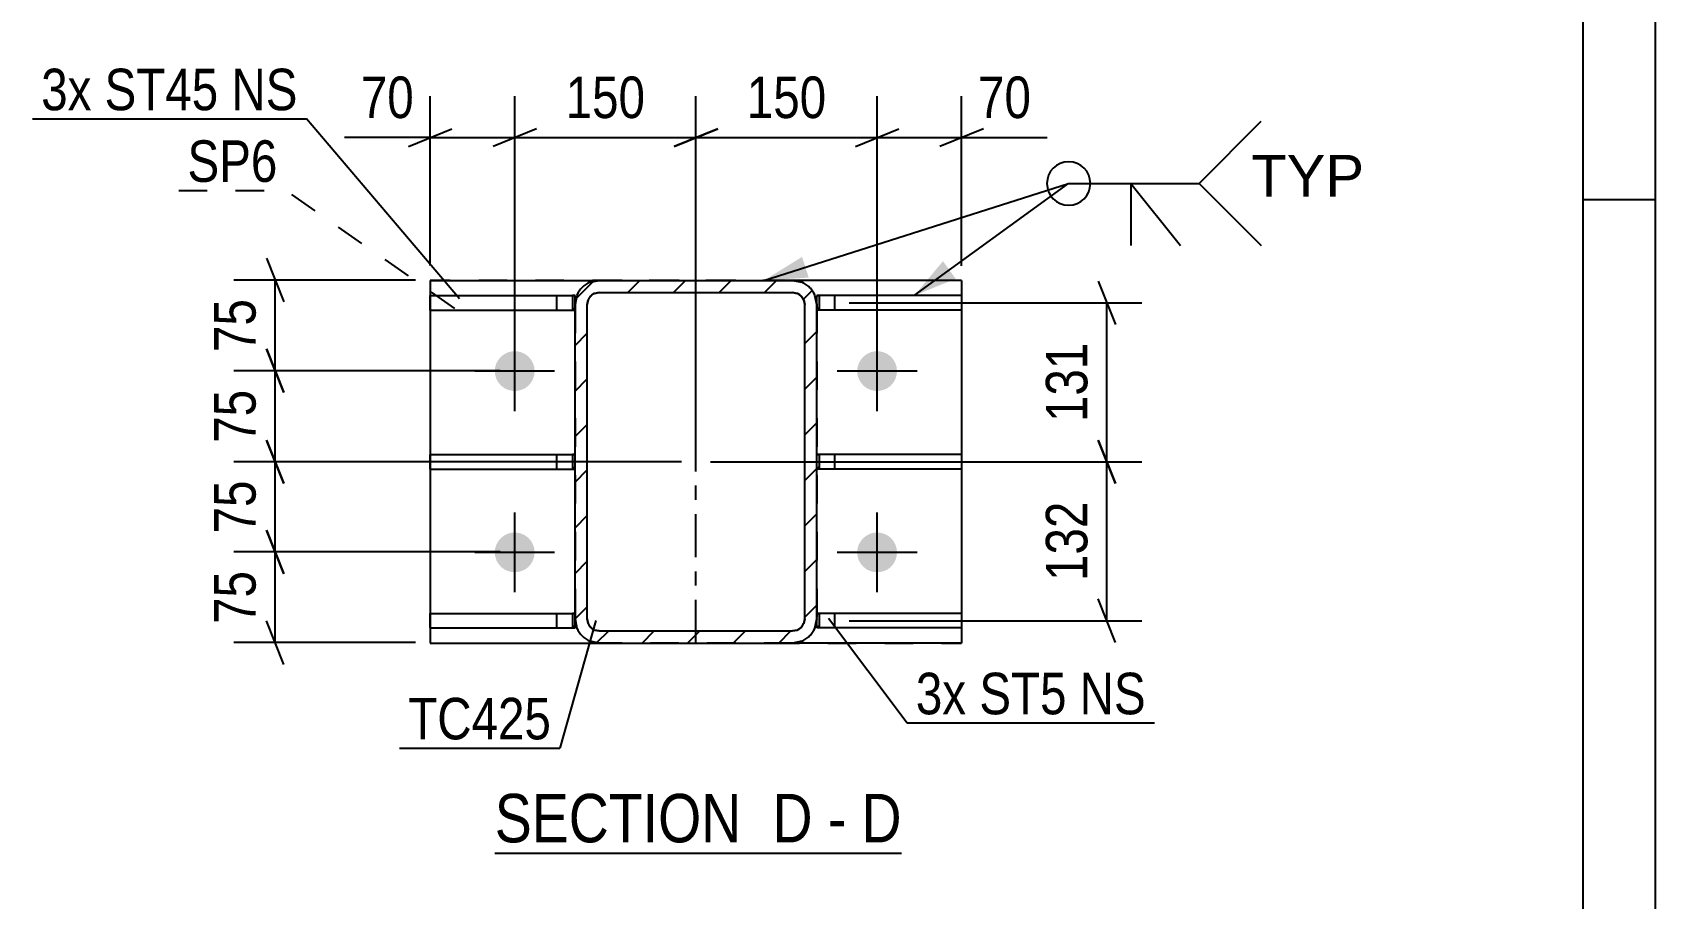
# Model space of a CAD drawing. Header units: millimetres. Extents: x -163 to 431, y -189 to 231.
# Drawn here: x 319 to 431, y 61 to 120.8 of the extents above; entities that cross this region are included whole.
import ezdxf

# ---------------------------------------------------------------- set-up
doc = ezdxf.new("R2010")
doc.units = ezdxf.units.MM
doc.linetypes.add('DXK_LINE_DOT2', pattern=[3.9198, 1.9599, -1.9599])
doc.linetypes.add('DXK_LINE_DOT3', pattern=[5.9187, 2.979, -0.9799, 0.9799, -0.9799])
doc.styles.add('Arial', font='ARIAL.TTF', dxfattribs={"height": 0.2})
doc.styles.add('Arial Narrow', font='ARIALN.TTF', dxfattribs={"height": 0.2})

# ---------------------------------------------------------------- blocks, each defined once
blk = doc.blocks.new('Unknown-284932107-1134')
at = {"color": 5, "linetype": 'Continuous'}
for p, q in [((430.97, -188.79), (430.97, 231.21)), ((425.97, -183.79), (425.97, 226.21)), ((430.97, 109.21), (425.97, 109.21))]:
    blk.add_line(p, q, dxfattribs=at)
blk = doc.blocks.new('Unknown-284932107-15 - 3361')
at = {"color": 6, "linetype": 'Continuous'}
blk.add_line((350.89, 64.16), (378.96, 64.16), dxfattribs=at)
at = {"color": 0, "linetype": 'Continuous'}
for points in [[(369, 64.91), (369, 68.41), (350.89, 68.41), (350.89, 64.91)], [(372.82, 64.91), (372.82, 68.41), (370.05, 68.41), (370.05, 64.91)], [(375.14, 64.91), (375.14, 68.41), (373.87, 68.41), (373.87, 64.91)], [(378.96, 64.91), (378.96, 68.41), (376.19, 68.41), (376.19, 64.91)]]:
    blk.add_wipeout(points, dxfattribs=at)
at = {"color": 7, "linetype": 'Continuous', "style": 'Arial Narrow'}
for s, p in [('SECTION ', (350.89, 64.91)), ('D', (370.05, 64.91)), ('D', (376.19, 64.91)), ('-', (373.87, 64.91))]:
    blk.add_text(s, height=3.34, dxfattribs=at).set_placement(p)
blk = doc.blocks.new('Part-284932107-3364 - 3361')
at = {"linetype": 'Continuous'}
h = blk.add_hatch(dxfattribs=at)
h.set_pattern_fill('', scale=0.7, style=0, pattern_type=0)
h.set_pattern_definition([(45, (373.1016, 101.611), (-1.5715, 1.5715), [])])
h.paths.add_polyline_path([(373.1, 102.61), (373.1, 101.61), (373.28, 101.61), (373.28, 102.61)])
at = {"color": 7, "linetype": 'DXK_LINE_DOT2'}
for p, q in [((373.1, 101.61), (373.1, 102.61)), ((373.28, 102.61), (373.1, 102.61)), ((374.35, 101.61), (374.35, 102.61)), ((373.28, 101.61), (373.1, 101.61))]:
    blk.add_line(p, q, dxfattribs=at)
at = {"color": 2, "linetype": 'Continuous'}
for p, q in [((373.1, 101.61), (373.1, 102.61)), ((373.1, 102.61), (373.28, 102.61)), ((383.1, 102.61), (373.28, 102.61)), ((373.28, 102.61), (373.28, 101.61)), ((383.1, 102.61), (383.1, 101.61)), ((373.28, 101.61), (373.1, 101.61)), ((383.1, 101.61), (373.28, 101.61))]:
    blk.add_line(p, q, dxfattribs=at)
blk = doc.blocks.new('Part-284932107-3365 - 3361')
at = {"linetype": 'Continuous'}
h = blk.add_hatch(dxfattribs=at)
h.set_pattern_fill('', scale=0.7, style=0, pattern_type=0)
h.set_pattern_definition([(45, (373.1016, 79.6944), (-1.5715, 1.5715), [])])
h.paths.add_polyline_path([(373.1, 80.69), (373.1, 79.69), (373.28, 79.69), (373.28, 80.69)])
at = {"color": 7, "linetype": 'DXK_LINE_DOT2'}
for p, q in [((373.1, 79.69), (373.1, 80.69)), ((373.28, 80.69), (373.1, 80.69)), ((374.35, 79.69), (374.35, 80.69)), ((373.28, 79.69), (373.1, 79.69))]:
    blk.add_line(p, q, dxfattribs=at)
at = {"color": 2, "linetype": 'Continuous'}
for p, q in [((373.1, 79.69), (373.1, 80.69)), ((373.1, 80.69), (373.28, 80.69)), ((383.1, 80.69), (373.28, 80.69)), ((373.28, 80.69), (373.28, 79.69)), ((383.1, 80.69), (383.1, 79.69)), ((373.28, 79.69), (373.1, 79.69)), ((383.1, 79.69), (373.28, 79.69))]:
    blk.add_line(p, q, dxfattribs=at)
blk = doc.blocks.new('Part-284932107-3366 - 3361')
at = {"linetype": 'Continuous'}
h = blk.add_hatch(dxfattribs=at)
h.set_pattern_fill('', scale=0.7, style=0, pattern_type=0)
h.set_pattern_definition([(45, (373.1016, 90.6528), (-1.5715, 1.5715), [])])
h.paths.add_polyline_path([(373.1, 91.65), (373.1, 90.65), (373.28, 90.65), (373.28, 91.65)])
at = {"color": 7, "linetype": 'DXK_LINE_DOT2'}
for p, q in [((373.1, 90.65), (373.1, 91.65)), ((373.28, 91.65), (373.1, 91.65)), ((374.35, 90.65), (374.35, 91.65)), ((373.28, 90.65), (373.1, 90.65))]:
    blk.add_line(p, q, dxfattribs=at)
at = {"color": 2, "linetype": 'Continuous'}
for p, q in [((373.1, 90.65), (373.1, 91.65)), ((373.1, 91.65), (373.28, 91.65)), ((383.1, 91.65), (373.28, 91.65)), ((373.28, 91.65), (373.28, 90.65)), ((383.1, 91.65), (383.1, 90.65)), ((373.28, 90.65), (373.1, 90.65)), ((383.1, 90.65), (373.28, 90.65))]:
    blk.add_line(p, q, dxfattribs=at)
blk = doc.blocks.new('Bolt-284932107-3368 - 3361')
at = {"linetype": 'Continuous'}
for points in [[(350.89, 97.4), (350.92, 97.69), (351.01, 97.96), (351.16, 98.21), (351.35, 98.42), (351.58, 98.59), (351.84, 98.71), (352.12, 98.77), (352.41, 98.77), (352.69, 98.71), (352.96, 98.59), (353.19, 98.42), (353.38, 98.21), (353.52, 97.96), (353.61, 97.69), (353.64, 97.4), (353.61, 97.12), (353.52, 96.84), (353.38, 96.59), (353.19, 96.38), (352.96, 96.21), (352.69, 96.1), (352.41, 96.04), (352.12, 96.04), (351.84, 96.1), (351.58, 96.21), (351.35, 96.38), (351.16, 96.59), (351.01, 96.84), (350.92, 97.12)], [(375.89, 97.4), (375.92, 97.69), (376.01, 97.96), (376.16, 98.21), (376.35, 98.42), (376.58, 98.59), (376.84, 98.71), (377.12, 98.77), (377.41, 98.77), (377.69, 98.71), (377.96, 98.59), (378.19, 98.42), (378.38, 98.21), (378.52, 97.96), (378.61, 97.69), (378.64, 97.4), (378.61, 97.12), (378.52, 96.84), (378.38, 96.59), (378.19, 96.38), (377.96, 96.21), (377.69, 96.1), (377.41, 96.04), (377.12, 96.04), (376.84, 96.1), (376.58, 96.21), (376.35, 96.38), (376.16, 96.59), (376.01, 96.84), (375.92, 97.12)], [(350.89, 84.9), (350.92, 85.19), (351.01, 85.46), (351.16, 85.71), (351.35, 85.92), (351.58, 86.09), (351.84, 86.21), (352.12, 86.27), (352.41, 86.27), (352.69, 86.21), (352.96, 86.09), (353.19, 85.92), (353.38, 85.71), (353.52, 85.46), (353.61, 85.19), (353.64, 84.9), (353.61, 84.62), (353.52, 84.34), (353.38, 84.09), (353.19, 83.88), (352.96, 83.71), (352.69, 83.6), (352.41, 83.54), (352.12, 83.54), (351.84, 83.6), (351.58, 83.71), (351.35, 83.88), (351.16, 84.09), (351.01, 84.34), (350.92, 84.62)], [(375.89, 84.9), (375.92, 85.19), (376.01, 85.46), (376.16, 85.71), (376.35, 85.92), (376.58, 86.09), (376.84, 86.21), (377.12, 86.27), (377.41, 86.27), (377.69, 86.21), (377.96, 86.09), (378.19, 85.92), (378.38, 85.71), (378.52, 85.46), (378.61, 85.19), (378.64, 84.9), (378.61, 84.62), (378.52, 84.34), (378.38, 84.09), (378.19, 83.88), (377.96, 83.71), (377.69, 83.6), (377.41, 83.54), (377.12, 83.54), (376.84, 83.6), (376.58, 83.71), (376.35, 83.88), (376.16, 84.09), (376.01, 84.34), (375.92, 84.62)]]:
    blk.add_hatch(color=1, dxfattribs=at).paths.add_polyline_path(points)
at = {"color": 1, "linetype": 'Continuous'}
for p, q in [((352.27, 94.65), (352.27, 100.15)), ((377.27, 94.65), (377.27, 100.15)), ((355.02, 97.4), (349.52, 97.4)), ((380.02, 97.4), (374.52, 97.4)), ((352.27, 82.15), (352.27, 87.65)), ((377.27, 82.15), (377.27, 87.65)), ((355.02, 84.9), (349.52, 84.9)), ((380.02, 84.9), (374.52, 84.9))]:
    blk.add_line(p, q, dxfattribs=at)
blk = doc.blocks.new('Part-284932107-3415 - 3361')
at = {"linetype": 'Continuous'}
h = blk.add_hatch(dxfattribs=at)
h.set_pattern_fill('', scale=0.7, style=0, pattern_type=0)
h.set_pattern_definition([(45, (356.435, 80.3196), (-1.57154, 1.57154), [])])
h.paths.add_polyline_path([(356.43, 101.99), (356.43, 80.32), (356.56, 79.68), (356.92, 79.14), (357.46, 78.78), (358.1, 78.65), (371.43, 78.65), (372.07, 78.78), (372.61, 79.14), (372.97, 79.68), (373.1, 80.32), (373.1, 101.99), (372.97, 102.62), (372.61, 103.16), (372.07, 103.53), (371.43, 103.65), (358.1, 103.65), (357.46, 103.53), (356.92, 103.16), (356.56, 102.62)])
h.paths.add_polyline_path([(357.51, 102.58), (357.78, 102.76), (358.1, 102.82), (371.43, 102.82), (371.75, 102.76), (372.02, 102.58), (372.2, 102.31), (372.27, 101.99), (372.27, 80.32), (372.2, 80), (372.02, 79.73), (371.75, 79.55), (371.43, 79.49), (358.1, 79.49), (357.78, 79.55), (357.51, 79.73), (357.33, 80), (357.27, 80.32), (357.27, 101.99), (357.33, 102.31)])
at = {"color": 7, "linetype": 'DXK_LINE_DOT2'}
for p, q in [((357.46, 103.53), (358.1, 103.65)), ((358.1, 103.65), (371.43, 103.65)), ((371.43, 103.65), (372.07, 103.53)), ((356.43, 101.99), (356.56, 102.62)), ((356.43, 101.99), (356.43, 80.32)), ((357.33, 102.31), (357.27, 101.99)), ((357.27, 80.32), (357.27, 101.99)), ((358.1, 102.82), (357.78, 102.76)), ((358.1, 102.82), (371.43, 102.82)), ((371.75, 102.76), (371.43, 102.82)), ((372.27, 101.99), (372.2, 102.31)), ((372.27, 80.32), (372.27, 101.99)), ((372.97, 102.62), (373.1, 101.99)), ((373.1, 101.99), (373.1, 80.32)), ((356.56, 79.68), (356.43, 80.32)), ((357.27, 80.32), (357.33, 80)), ((357.78, 79.55), (358.1, 79.49)), ((371.43, 79.49), (371.75, 79.55)), ((372.2, 80), (372.27, 80.32)), ((373.1, 80.32), (372.97, 79.68)), ((358.1, 78.65), (357.46, 78.78)), ((358.1, 79.49), (371.43, 79.49)), ((358.1, 78.65), (371.43, 78.65)), ((372.07, 78.78), (371.43, 78.65))]:
    blk.add_line(p, q, dxfattribs=at)
at = {"color": 2, "linetype": 'Continuous'}
for p, q in [((358.1, 103.65), (357.46, 103.53)), ((358.1, 103.65), (358.1, 103.65)), ((358.1, 103.65), (371.43, 103.65)), ((371.43, 103.65), (371.43, 103.65)), ((372.07, 103.53), (371.43, 103.65)), ((356.56, 102.62), (356.43, 101.99)), ((356.43, 101.99), (356.43, 101.99)), ((356.43, 80.32), (356.43, 101.99)), ((357.27, 101.99), (357.33, 102.31)), ((357.27, 101.99), (357.27, 101.99)), ((357.27, 80.32), (357.27, 101.99)), ((357.78, 102.76), (358.1, 102.82)), ((358.1, 102.82), (358.1, 102.82)), ((358.1, 102.82), (371.43, 102.82)), ((371.43, 102.82), (371.43, 102.82)), ((371.43, 102.82), (371.75, 102.76)), ((372.2, 102.31), (372.27, 101.99)), ((372.27, 101.99), (372.27, 101.99)), ((372.27, 80.32), (372.27, 101.99)), ((373.1, 101.99), (372.97, 102.62)), ((373.1, 101.99), (373.1, 101.99)), ((373.1, 80.32), (373.1, 101.99)), ((356.43, 80.32), (356.43, 80.32)), ((356.43, 80.32), (356.56, 79.68)), ((357.27, 80.32), (357.27, 80.32)), ((357.33, 80), (357.27, 80.32)), ((358.1, 79.49), (357.78, 79.55)), ((371.75, 79.55), (371.43, 79.49)), ((372.27, 80.32), (372.2, 80)), ((372.27, 80.32), (372.27, 80.32)), ((372.97, 79.68), (373.1, 80.32)), ((373.1, 80.32), (373.1, 80.32)), ((357.46, 78.78), (358.1, 78.65)), ((358.1, 79.49), (358.1, 79.49)), ((358.1, 79.49), (371.43, 79.49)), ((358.1, 78.65), (358.1, 78.65)), ((358.1, 78.65), (371.43, 78.65)), ((371.43, 79.49), (371.43, 79.49)), ((371.43, 78.65), (372.07, 78.78)), ((371.43, 78.65), (371.43, 78.65))]:
    blk.add_line(p, q, dxfattribs=at)
at = {"color": 7, "linetype": 'DXK_LINE_DOT3'}
blk.add_line((364.77, 91.15), (364.77, 91.15), dxfattribs=at)
at = {"color": 7, "linetype": 'DXK_LINE_DOT2'}
for centre, radius, start, end in [((358.1, 101.99), 1.67, 112.5, 157.5), ((371.43, 101.99), 1.67, 22.5, 67.5), ((358.1, 101.99), 0.833, 112.5, 157.5), ((371.43, 101.99), 0.833, 22.5, 67.5), ((358.1, 80.32), 1.67, 202.5, 247.5), ((358.1, 80.32), 0.833, 202.5, 247.5), ((371.43, 80.32), 0.833, 292.5, 337.5), ((371.43, 80.32), 1.67, 292.5, 337.5)]:
    blk.add_arc(centre, radius, start, end, dxfattribs=at)
at = {"color": 2, "linetype": 'Continuous'}
for centre, radius, start, end in [((358.1, 101.99), 1.67, 112.5, 157.5), ((371.43, 101.99), 1.67, 22.5, 67.5), ((358.1, 101.99), 0.833, 112.5, 157.5), ((371.43, 101.99), 0.833, 22.5, 67.5), ((358.1, 80.32), 1.67, 202.5, 247.5), ((358.1, 80.32), 0.833, 202.5, 247.5), ((371.43, 80.32), 0.833, 292.5, 337.5), ((371.43, 80.32), 1.67, 292.5, 337.5)]:
    blk.add_arc(centre, radius, start, end, dxfattribs=at)
blk = doc.blocks.new('Part-284932107-3426 - 3361')
at = {"color": 2, "linetype": 'Continuous'}
for p, q in [((346.43, 103.65), (346.43, 78.65)), ((346.43, 103.65), (358.1, 103.65)), ((383.1, 103.65), (371.44, 103.65)), ((383.1, 103.65), (383.1, 78.65)), ((346.43, 78.65), (346.43, 78.65)), ((346.43, 78.65), (358.1, 78.65)), ((383.1, 78.65), (371.43, 78.65)), ((383.1, 78.65), (383.1, 78.65))]:
    blk.add_line(p, q, dxfattribs=at)
at = {"color": 7, "linetype": 'DXK_LINE_DOT2'}
for p, q in [((383.1, 103.65), (346.43, 103.65)), ((371.44, 103.65), (358.1, 103.65)), ((346.43, 78.65), (383.1, 78.65)), ((346.43, 78.65), (346.43, 78.65)), ((371.43, 78.65), (358.1, 78.65)), ((383.1, 78.65), (383.1, 78.65))]:
    blk.add_line(p, q, dxfattribs=at)
at = {"color": 7, "linetype": 'DXK_LINE_DOT3'}
blk.add_line((364.77, 78.65), (364.77, 103.65), dxfattribs=at)
blk = doc.blocks.new('Part-284932107-7728 - 3361')
at = {"linetype": 'Continuous'}
h = blk.add_hatch(dxfattribs=at)
h.set_pattern_fill('', scale=0.7, style=0, pattern_type=0)
h.set_pattern_definition([(45, (356.2534, 90.6528), (-1.5715, 1.5715), [])])
h.paths.add_polyline_path([(356.25, 91.65), (356.25, 90.65), (356.43, 90.65), (356.43, 91.65)])
at = {"color": 2, "linetype": 'Continuous'}
for p, q in [((346.43, 91.65), (356.25, 91.65)), ((346.43, 90.65), (346.43, 91.65)), ((356.43, 91.65), (356.25, 91.65)), ((356.25, 91.65), (356.25, 90.65)), ((356.43, 90.65), (356.43, 91.65)), ((346.43, 90.65), (356.25, 90.65)), ((356.25, 90.65), (356.43, 90.65))]:
    blk.add_line(p, q, dxfattribs=at)
at = {"color": 7, "linetype": 'DXK_LINE_DOT2'}
for p, q in [((355.18, 90.65), (355.18, 91.65)), ((356.25, 91.65), (356.43, 91.65)), ((356.43, 90.65), (356.43, 91.65)), ((356.25, 90.65), (356.43, 90.65))]:
    blk.add_line(p, q, dxfattribs=at)
blk = doc.blocks.new('Part-284932107-7729 - 3361')
at = {"linetype": 'Continuous'}
h = blk.add_hatch(dxfattribs=at)
h.set_pattern_fill('', scale=0.7, style=0, pattern_type=0)
h.set_pattern_definition([(45, (356.2534, 101.611), (-1.5715, 1.5715), [])])
h.paths.add_polyline_path([(356.25, 102.61), (356.25, 101.61), (356.43, 101.61), (356.43, 102.61)])
at = {"color": 2, "linetype": 'Continuous'}
for p, q in [((346.43, 102.61), (356.25, 102.61)), ((346.43, 101.61), (346.43, 102.61)), ((356.43, 102.61), (356.25, 102.61)), ((356.25, 102.61), (356.25, 101.61)), ((356.43, 101.61), (356.43, 102.61)), ((346.43, 101.61), (356.25, 101.61)), ((356.25, 101.61), (356.43, 101.61))]:
    blk.add_line(p, q, dxfattribs=at)
at = {"color": 7, "linetype": 'DXK_LINE_DOT2'}
for p, q in [((355.18, 101.61), (355.18, 102.61)), ((356.25, 102.61), (356.43, 102.61)), ((356.43, 101.61), (356.43, 102.61)), ((356.25, 101.61), (356.43, 101.61))]:
    blk.add_line(p, q, dxfattribs=at)
blk = doc.blocks.new('Part-284932107-7730 - 3361')
at = {"linetype": 'Continuous'}
h = blk.add_hatch(dxfattribs=at)
h.set_pattern_fill('', scale=0.7, style=0, pattern_type=0)
h.set_pattern_definition([(45, (356.2534, 79.6944), (-1.5715, 1.5715), [])])
h.paths.add_polyline_path([(356.25, 80.69), (356.25, 79.69), (356.43, 79.69), (356.43, 80.69)])
at = {"color": 2, "linetype": 'Continuous'}
for p, q in [((346.43, 80.69), (356.25, 80.69)), ((346.43, 79.69), (346.43, 80.69)), ((356.43, 80.69), (356.25, 80.69)), ((356.25, 80.69), (356.25, 79.69)), ((356.43, 79.69), (356.43, 80.69)), ((346.43, 79.69), (356.25, 79.69)), ((356.25, 79.69), (356.43, 79.69))]:
    blk.add_line(p, q, dxfattribs=at)
at = {"color": 7, "linetype": 'DXK_LINE_DOT2'}
for p, q in [((355.18, 79.69), (355.18, 80.69)), ((356.25, 80.69), (356.43, 80.69)), ((356.43, 79.69), (356.43, 80.69)), ((356.25, 79.69), (356.43, 79.69))]:
    blk.add_line(p, q, dxfattribs=at)
blk = doc.blocks.new('StraightDimension-284932107-3494 - 3361')
at = {"color": 7, "linetype": 'Continuous'}
for p, q in [((392.52, 92.65), (393.72, 89.65)), ((365.77, 91.15), (395.52, 91.15)), ((393.12, 80.19), (393.12, 91.15)), ((393.72, 78.69), (392.52, 81.69)), ((375.35, 80.19), (395.52, 80.19))]:
    blk.add_line(p, q, dxfattribs=at)
at = {"color": 0}
blk.add_wipeout([(392.37, 89.02), (388.17, 89.02), (388.17, 82.33), (392.37, 82.33)], dxfattribs=at)
at = {"color": 3, "style": 'Arial Narrow'}
blk.add_text('132', height=2.863, rotation=90.0002, dxfattribs=at).set_placement((391.77, 82.93))
blk = doc.blocks.new('StraightDimension-284932107-3505 - 3361')
at = {"color": 7, "linetype": 'Continuous'}
for p, q in [((335.14, 92.65), (336.34, 89.65)), ((363.77, 91.15), (332.89, 91.15)), ((335.74, 84.93), (335.74, 91.15)), ((336.34, 83.43), (335.14, 86.43)), ((351.27, 84.93), (332.89, 84.93))]:
    blk.add_line(p, q, dxfattribs=at)
at = {"color": 0}
blk.add_wipeout([(334.99, 90.47), (330.79, 90.47), (330.79, 85.61), (334.99, 85.61)], dxfattribs=at)
at = {"color": 3, "style": 'Arial Narrow'}
blk.add_text('75', height=2.863, rotation=90.0002, dxfattribs=at).set_placement((334.39, 86.21))
blk = doc.blocks.new('StraightDimension-284932107-3461 - 3361')
at = {"color": 7, "linetype": 'Continuous'}
for p, q in [((377.27, 98.43), (377.27, 116.35)), ((383.1, 104.65), (383.1, 116.35)), ((375.77, 112.9), (378.77, 114.1)), ((377.27, 113.5), (383.1, 113.5)), ((384.6, 114.1), (381.6, 112.9)), ((383.1, 113.5), (389.01, 113.5)), ((383.1, 113.5), (389.01, 113.5))]:
    blk.add_line(p, q, dxfattribs=at)
at = {"color": 0}
blk.add_wipeout([(388.48, 114.25), (388.48, 118.45), (383.63, 118.45), (383.63, 114.25)], dxfattribs=at)
at = {"color": 3, "style": 'Arial Narrow'}
blk.add_text('70', height=2.863, dxfattribs=at).set_placement((384.23, 114.85))
blk = doc.blocks.new('StraightDimension-284932107-3471 - 3361')
at = {"color": 7, "linetype": 'Continuous'}
for p, q in [((364.77, 92.15), (364.77, 116.35)), ((377.27, 98.43), (377.27, 116.35)), ((366.27, 114.1), (363.27, 112.9)), ((364.77, 113.5), (377.27, 113.5)), ((375.77, 112.9), (378.77, 114.1))]:
    blk.add_line(p, q, dxfattribs=at)
at = {"color": 0}
blk.add_wipeout([(374.36, 114.25), (374.36, 118.45), (367.68, 118.45), (367.68, 114.25)], dxfattribs=at)
at = {"color": 3, "style": 'Arial Narrow'}
blk.add_text('150', height=2.863, dxfattribs=at).set_placement((368.28, 114.85))
blk = doc.blocks.new('StraightDimension-284932107-3477 - 3361')
at = {"color": 7, "linetype": 'Continuous'}
for p, q in [((352.27, 98.43), (352.27, 116.35)), ((364.77, 92.15), (364.77, 116.35)), ((353.77, 114.1), (350.77, 112.9)), ((352.27, 113.5), (364.77, 113.5)), ((363.27, 112.9), (366.27, 114.1))]:
    blk.add_line(p, q, dxfattribs=at)
at = {"color": 0}
blk.add_wipeout([(361.86, 114.25), (361.86, 118.45), (355.18, 118.45), (355.18, 114.25)], dxfattribs=at)
at = {"color": 3, "style": 'Arial Narrow'}
blk.add_text('150', height=2.863, dxfattribs=at).set_placement((355.78, 114.85))
blk = doc.blocks.new('StraightDimension-284932107-3483 - 3361')
at = {"color": 7, "linetype": 'Continuous'}
for p, q in [((346.43, 104.68), (346.43, 116.35)), ((352.27, 98.43), (352.27, 116.35)), ((346.43, 113.5), (340.53, 113.5)), ((346.43, 113.5), (340.53, 113.5)), ((344.93, 112.9), (347.93, 114.1)), ((346.43, 113.5), (352.27, 113.5)), ((353.77, 114.1), (350.77, 112.9))]:
    blk.add_line(p, q, dxfattribs=at)
at = {"color": 0}
blk.add_wipeout([(345.91, 114.25), (345.91, 118.45), (341.05, 118.45), (341.05, 114.25)], dxfattribs=at)
at = {"color": 3, "style": 'Arial Narrow'}
blk.add_text('70', height=2.863, dxfattribs=at).set_placement((341.65, 114.85))
blk = doc.blocks.new('StraightDimension-284932107-3488 - 3361')
at = {"color": 7, "linetype": 'Continuous'}
for p, q in [((392.52, 103.61), (393.72, 100.61)), ((375.35, 102.11), (395.52, 102.11)), ((393.12, 91.15), (393.12, 102.11)), ((393.72, 89.65), (392.52, 92.65)), ((365.77, 91.15), (395.52, 91.15))]:
    blk.add_line(p, q, dxfattribs=at)
at = {"color": 0}
blk.add_wipeout([(392.37, 99.98), (388.17, 99.98), (388.17, 93.29), (392.37, 93.29)], dxfattribs=at)
at = {"color": 3, "style": 'Arial Narrow'}
blk.add_text('131', height=2.863, rotation=90.0002, dxfattribs=at).set_placement((391.77, 93.89))
blk = doc.blocks.new('StraightDimension-284932107-3501 - 3361')
at = {"color": 7, "linetype": 'Continuous'}
for p, q in [((335.14, 86.43), (336.34, 83.43)), ((351.27, 84.93), (332.89, 84.93)), ((335.74, 78.68), (335.74, 84.93)), ((336.34, 77.18), (335.14, 80.18)), ((345.43, 78.68), (332.89, 78.68))]:
    blk.add_line(p, q, dxfattribs=at)
at = {"color": 0}
blk.add_wipeout([(334.99, 84.23), (330.79, 84.23), (330.79, 79.37), (334.99, 79.37)], dxfattribs=at)
at = {"color": 3, "style": 'Arial Narrow'}
blk.add_text('75', height=2.863, rotation=90.0002, dxfattribs=at).set_placement((334.39, 79.97))
blk = doc.blocks.new('StraightDimension-284932107-3512 - 3361')
at = {"color": 7, "linetype": 'Continuous'}
for p, q in [((335.14, 98.93), (336.34, 95.93)), ((351.27, 97.43), (332.89, 97.43)), ((335.74, 91.15), (335.74, 97.43)), ((336.34, 89.65), (335.14, 92.65)), ((363.77, 91.15), (332.89, 91.15))]:
    blk.add_line(p, q, dxfattribs=at)
at = {"color": 0}
blk.add_wipeout([(334.99, 96.72), (330.79, 96.72), (330.79, 91.86), (334.99, 91.86)], dxfattribs=at)
at = {"color": 3, "style": 'Arial Narrow'}
blk.add_text('75', height=2.863, rotation=90.0002, dxfattribs=at).set_placement((334.39, 92.46))
blk = doc.blocks.new('StraightDimension-284932107-3519 - 3361')
at = {"color": 7, "linetype": 'Continuous'}
for p, q in [((335.14, 105.18), (336.34, 102.18)), ((345.43, 103.68), (332.89, 103.68)), ((335.74, 97.43), (335.74, 103.68)), ((336.34, 95.93), (335.14, 98.93)), ((351.27, 97.43), (332.89, 97.43))]:
    blk.add_line(p, q, dxfattribs=at)
at = {"color": 0}
blk.add_wipeout([(334.99, 102.98), (330.79, 102.98), (330.79, 98.12), (334.99, 98.12)], dxfattribs=at)
at = {"color": 3, "style": 'Arial Narrow'}
blk.add_text('75', height=2.863, rotation=90.0002, dxfattribs=at).set_placement((334.39, 98.72))
blk = doc.blocks.new('Mark-284932107-3411 - 3361')
at = {"color": 30, "linetype": 'Continuous'}
for p in [(357.86, 80.21), (344.32, 71.41)]:
    blk.add_line(p, (355.38, 71.41), dxfattribs=at)
at = {"color": 0}
blk.add_wipeout([(354.78, 72.01), (354.78, 75.01), (344.92, 75.01), (344.92, 72.01)], dxfattribs=at)
blk.add_wipeout([(354.78, 72.01), (354.78, 75.01), (344.92, 75.01), (344.92, 72.01)], dxfattribs=at)
at = {"color": 3, "style": 'Arial Narrow'}
blk.add_text('TC425', height=2.863, dxfattribs=at).set_placement((344.92, 72.01))
blk = doc.blocks.new('Mark-284932107-3422 - 3361')
at = {"color": 30, "linetype": 'DXK_LINE_DOT2'}
for p in [(329.09, 109.85), (348.14, 101.72)]:
    blk.add_line(p, (336.5, 109.85), dxfattribs=at)
at = {"color": 0}
blk.add_wipeout([(335.9, 110.45), (335.9, 113.45), (329.69, 113.45), (329.69, 110.45)], dxfattribs=at)
blk.add_wipeout([(335.9, 110.45), (335.9, 113.45), (329.69, 113.45), (329.69, 110.45)], dxfattribs=at)
at = {"color": 3, "style": 'Arial Narrow'}
blk.add_text('SP6', height=2.863, dxfattribs=at).set_placement((329.69, 110.45))
blk = doc.blocks.new('WeldMark-284932107-3523 - 3361')
at = {"linetype": 'Continuous'}
for points in [[(372.55, 103.85), (369.46, 103.65), (372.09, 105.28)], [(382.69, 103.77), (379.83, 102.61), (381.81, 104.98)]]:
    blk.add_hatch(color=30, dxfattribs=at).paths.add_polyline_path(points)
at = {"color": 30, "linetype": 'Continuous'}
for p, q in [((369.46, 103.65), (390.48, 110.34)), ((379.83, 102.61), (390.48, 110.34)), ((390.48, 110.34), (399.48, 110.34))]:
    blk.add_line(p, q, dxfattribs=at)
at = {"color": 3, "linetype": 'Continuous'}
for q in [(398.2, 106.06), (394.77, 106.06)]:
    blk.add_line((394.77, 110.34), q, dxfattribs=at)
for start, end in [(90, 270), (270, 90)]:
    blk.add_arc((390.48, 110.34), 1.5, start, end, dxfattribs=at)
at = {"color": 0, "linetype": 'Continuous'}
blk.add_wipeout([(410.86, 109.44), (410.86, 112.44), (403.08, 112.44), (403.08, 109.44)], dxfattribs=at)
blk.add_wipeout([(410.86, 109.44), (410.86, 112.44), (403.08, 112.44), (403.08, 109.44)], dxfattribs=at)
at = {"color": 3, "linetype": 'Continuous'}
for q in [(403.77, 114.63), (403.77, 106.06)]:
    blk.add_line((399.48, 110.34), q, dxfattribs=at)
at = {"color": 3, "linetype": 'Continuous', "style": 'Arial'}
blk.add_text('TYP', height=2.865, dxfattribs=at).set_placement((403.08, 109.44))
blk = doc.blocks.new('MarkSet-284932107-9028 - 3361')
at = {"color": 30, "linetype": 'Continuous'}
for p in [(319, 114.79), (348.46, 102.39)]:
    blk.add_line(p, (337.89, 114.79), dxfattribs=at)
at = {"color": 0}
for points in [[(323.07, 115.39), (323.07, 118.39), (319.6, 118.39), (319.6, 115.39)], [(331.82, 115.39), (331.82, 118.39), (323.97, 118.39), (323.97, 115.39)], [(337.29, 115.39), (337.29, 118.39), (332.72, 118.39), (332.72, 115.39)]]:
    blk.add_wipeout(points, dxfattribs=at)
for points in [[(323.07, 115.39), (323.07, 118.39), (319.6, 118.39), (319.6, 115.39)], [(331.82, 115.39), (331.82, 118.39), (323.97, 118.39), (323.97, 115.39)], [(337.29, 115.39), (337.29, 118.39), (332.72, 118.39), (332.72, 115.39)]]:
    blk.add_wipeout(points, dxfattribs=at)
at = {"color": 3, "style": 'Arial Narrow'}
for s, p in [('3x', (319.6, 115.39)), ('ST45', (323.97, 115.39)), ('NS', (332.72, 115.39))]:
    blk.add_text(s, height=2.863, dxfattribs=at).set_placement(p)
blk = doc.blocks.new('MarkSet-284932107-9050 - 3361')
at = {"color": 30, "linetype": 'Continuous'}
for p, q in [((373.91, 80.36), (379.34, 73.14)), ((379.34, 73.14), (396.41, 73.14))]:
    blk.add_line(p, q, dxfattribs=at)
at = {"color": 0}
for points in [[(383.42, 73.74), (383.42, 76.74), (379.94, 76.74), (379.94, 73.74)], [(390.34, 73.74), (390.34, 76.74), (384.32, 76.74), (384.32, 73.74)], [(395.81, 73.74), (395.81, 76.74), (391.24, 76.74), (391.24, 73.74)]]:
    blk.add_wipeout(points, dxfattribs=at)
for points in [[(383.42, 73.74), (383.42, 76.74), (379.94, 76.74), (379.94, 73.74)], [(390.34, 73.74), (390.34, 76.74), (384.32, 76.74), (384.32, 73.74)], [(395.81, 73.74), (395.81, 76.74), (391.24, 76.74), (391.24, 73.74)]]:
    blk.add_wipeout(points, dxfattribs=at)
at = {"color": 3, "style": 'Arial Narrow'}
for s, p in [('3x', (379.94, 73.74)), ('ST5', (384.32, 73.74)), ('NS', (391.24, 73.74))]:
    blk.add_text(s, height=2.863, dxfattribs=at).set_placement(p)

msp = doc.modelspace()

# ---------------------------------------------------------------- block references
for name in ['Unknown-284932107-1134', 'Part-284932107-3426 - 3361', 'Part-284932107-3415 - 3361', 'Part-284932107-7729 - 3361', 'Part-284932107-3364 - 3361', 'Bolt-284932107-3368 - 3361', 'Part-284932107-7728 - 3361', 'Part-284932107-3366 - 3361', 'Part-284932107-7730 - 3361', 'Part-284932107-3365 - 3361']:
    msp.add_blockref(name, (0, 0))

# ---------------------------------------------------------------- next in the draw order: block references
for name in ['StraightDimension-284932107-3461 - 3361', 'StraightDimension-284932107-3505 - 3361', 'StraightDimension-284932107-3494 - 3361', 'Unknown-284932107-15 - 3361']:
    msp.add_blockref(name, (0, 0))

# ---------------------------------------------------------------- next in the draw order: block references
for name in ['StraightDimension-284932107-3471 - 3361', 'StraightDimension-284932107-3501 - 3361', 'MarkSet-284932107-9050 - 3361']:
    msp.add_blockref(name, (0, 0))

# ---------------------------------------------------------------- next in the draw order: block references
for name in ['StraightDimension-284932107-3477 - 3361', 'Mark-284932107-3411 - 3361']:
    msp.add_blockref(name, (0, 0))

# ---------------------------------------------------------------- next in the draw order: block references
for name in ['StraightDimension-284932107-3483 - 3361', 'StraightDimension-284932107-3488 - 3361']:
    msp.add_blockref(name, (0, 0))

# ---------------------------------------------------------------- next in the draw order: block references
for name in ['WeldMark-284932107-3523 - 3361', 'StraightDimension-284932107-3512 - 3361']:
    msp.add_blockref(name, (0, 0))

# ---------------------------------------------------------------- next in the draw order: block references
msp.add_blockref('StraightDimension-284932107-3519 - 3361', (0, 0))

# ---------------------------------------------------------------- next in the draw order: block references
msp.add_blockref('Mark-284932107-3422 - 3361', (0, 0))

# ---------------------------------------------------------------- next in the draw order: block references
msp.add_blockref('MarkSet-284932107-9028 - 3361', (0, 0))

doc.saveas('drawing.dxf')
